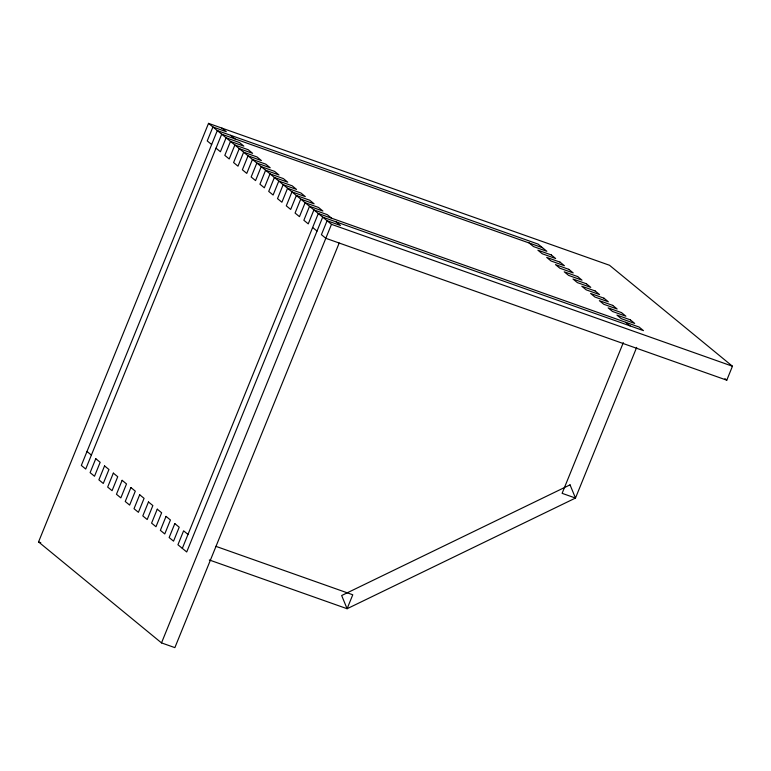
<?xml version="1.0" encoding="UTF-8"?>
<svg xmlns="http://www.w3.org/2000/svg" width="771" height="771" viewBox="0 0 771 771"><rect width="100%" height="100%" fill="white"/><g stroke="black" fill="none" stroke-linecap="round" stroke-linejoin="round"><path stroke-width="1.16" d="M339.182 243.019L174.872 647.63L161.505 642.898L38.55 541.926L208.527 123.37L609.495 265.263L732.45 366.225L726.783 380.18L325.815 238.297L321.42 234.683L327.087 220.737L340.454 225.46L336.06 221.855M182.322 548.364L318.307 213.519L639.082 327.029L643.477 330.634L322.692 217.133L186.717 551.978L177.937 544.76L183.604 530.814L187.989 534.419M161.505 642.898L331.482 224.342L208.527 123.37M623.305 342.652L562.117 493.334L575.484 498.056L636.673 347.384M542.476 247.703L221.701 134.193L85.716 469.038L81.331 465.433L217.306 130.588L538.081 244.099L546.87 251.307L533.503 246.575L529.108 242.971M331.482 224.342L732.45 366.225M215.928 546.35L352.771 594.778L347.104 608.724L209.307 559.968M38.55 541.926L40.776 542.717M724.933 378.657L726.783 380.18M625.715 322.307L630.109 325.911M221.894 128.102L226.279 131.706L212.912 126.984L207.245 140.929L211.639 144.534M230.674 135.311L235.059 138.925M331.675 218.251L327.28 214.646L313.913 209.914L308.246 223.869L303.861 220.265L309.518 206.31L322.885 211.042L318.5 207.438L305.133 202.706L299.466 216.661L295.071 213.047L300.738 199.101L314.105 203.833L309.711 200.219L296.353 195.497L290.686 209.442L286.292 205.838L291.958 191.883L305.326 196.615L300.931 193.01L287.564 188.278L281.897 202.233L277.512 198.629L283.179 184.674L296.536 189.406L292.151 185.801L278.784 181.069L273.117 195.024L268.722 191.41L274.389 177.465L287.756 182.197L283.371 178.583L270.004 173.861L264.337 187.806L259.943 184.202L265.61 170.246L278.977 174.978L274.582 171.374L261.215 166.642L255.558 180.597L251.163 176.993L256.83 163.038L270.197 167.77L265.802 164.165L252.435 159.433L246.768 173.388L242.383 169.784L248.04 155.829L261.408 160.561L257.022 156.947L243.655 152.224L237.988 166.17L233.594 162.565L239.261 148.62L252.628 153.342L248.233 149.738L234.876 145.006L229.209 158.961L224.814 155.356L230.481 141.401L243.848 146.133L239.453 142.529L226.086 137.797L220.419 151.752L216.034 148.148M312.64 227.474L317.026 231.078M86.998 451.478L91.383 455.083M95.777 458.687L90.111 472.642L94.505 476.247L100.163 462.301L95.777 458.687M104.557 465.906L98.89 479.851L103.285 483.456L108.952 469.51L104.557 465.906M113.337 473.115L107.67 487.07L112.065 490.674L117.732 476.719L113.337 473.115M122.126 480.323L116.46 494.278L120.845 497.883L126.511 483.928L122.126 480.323M130.906 487.542L125.239 501.487L129.634 505.092L135.301 491.146L130.906 487.542M139.686 494.751L134.019 508.706L138.414 512.31L144.081 498.355L139.686 494.751M148.466 501.96L142.808 515.915L147.194 519.519L152.86 505.564L148.466 501.96M157.255 509.178L151.588 523.123L155.983 526.728L161.64 512.782L157.255 509.178M166.035 516.387L160.368 530.342L164.763 533.946L170.43 519.991L166.035 516.387M174.815 523.596L169.148 537.551L173.542 541.155L179.209 527.2L174.815 523.596M570.039 484.853L341.659 595.52L347.104 608.724L575.484 498.056L570.039 484.853M551.255 254.912L537.888 250.18L542.283 253.784L555.65 258.516L551.255 254.912M560.035 262.121L546.678 257.398L551.063 261.003L564.43 265.735L560.035 262.121M568.825 269.339L555.457 264.607L559.852 268.212L573.21 272.944L568.825 269.339M577.604 276.548L564.237 271.816L568.632 275.42L581.999 280.152L577.604 276.548M586.384 283.757L573.017 279.035L577.412 282.639L590.779 287.361L586.384 283.757M595.173 290.975L581.806 286.243L586.191 289.848L599.559 294.58L595.173 290.975M603.953 298.184L590.586 293.452L594.981 297.057L608.348 301.789L603.953 298.184M612.733 305.393L599.366 300.671L603.76 304.275L617.128 308.998L612.733 305.393M621.513 312.612L608.155 307.88L612.54 311.484L625.907 316.216L621.513 312.612M630.302 319.82L616.935 315.088L621.33 318.693L634.687 323.425L630.302 319.82"/></g></svg>
